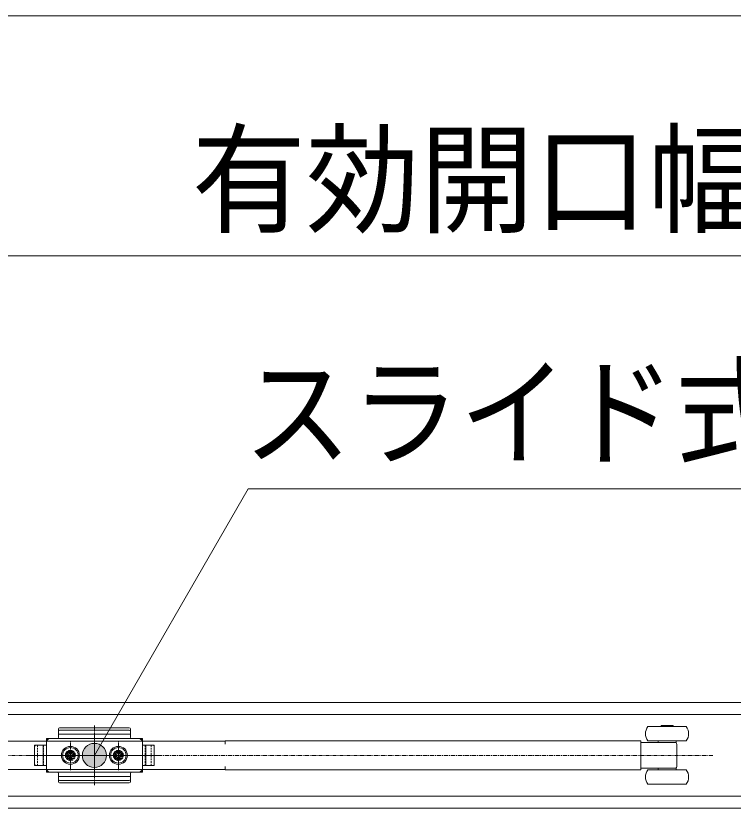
# Model space of a CAD drawing. Units: millimetres, scale not verified. Extents: x -6062 to 6062, y -3045 to 3045.
# Drawn here: x -3621.3 to -3322.1, y 1205.8 to 1536 of the extents above; entities that cross this region are included whole.
import ezdxf
from ezdxf.enums import TextEntityAlignment as Align

# ---------------------------------------------------------------- set-up
doc = ezdxf.new("R2010")
doc.units = ezdxf.units.MM
doc.header["$LTSCALE"] = 20
doc.linetypes.add('USER2', pattern=[2.91, 1.76, -0.4, 0.35, -0.4])
doc.linetypes.add('USER3', pattern=[1.11, 0.71, -0.4])
for name, color, linetype, lineweight in [('0-0_2寸法-1', 7, 'Continuous', 15), ('0-3_2寸法-3', 7, 'Continuous', 15), ('0-6_3一般', 7, 'Continuous', 15)]:
    doc.layers.add(name, color=color, linetype=linetype, lineweight=lineweight)
doc.styles.add('ＭＳ Ｐゴシック', font='')
doc.styles.get('ＭＳ Ｐゴシック').set_extended_font_data('MS PGothic')

# ---------------------------------------------------------------- blocks, each defined once
blk = doc.blocks.new('グループ-6')
at = {"layer": '0-6_3一般'}
for p, q in [((-6330, 24996.9), (-39110, 24996.9)), ((-36320, 24766.1), (-36320, 24776.7)), ((-36320, 24756.1), (-36320, 24766.1)), ((-36310, 24786.7), (-35730, 24786.7)), ((-36310, 24766.1), (-35730, 24766.1)), ((-35720, 24756.1), (-35720, 24776.7)), ((-31404, 24796.9), (-31358.8, 24796.9)), ((-31358.8, 24796.9), (-31084, 24796.9)), ((-31294, 24804.9), (-31194, 24804.9)), ((-31294, 24796.9), (-31294, 24804.9)), ((-31194, 24804.9), (-31194, 24796.9)), ((-36420, 24696.9), (-36420, 24416.9)), ((-36420, 24696.9), (-36330, 24696.9)), ((-36420, 24676.9), (-36400, 24696.9)), ((-35630, 24696.9), (-36410, 24696.9)), ((-36320, 24706.9), (-36320, 24756.1)), ((-36320, 24733.9), (-35720, 24733.9)), ((-35720, 24756.1), (-35720, 24706.9)), ((-35710, 24696.9), (-35620, 24696.9)), ((-35640, 24696.9), (-35620, 24676.9)), ((-35620, 24696.9), (-35620, 24641.9)), ((-35620, 24416.9), (-35620, 24696.9)), ((-36420, 24641.9), (-36518, 24641.9)), ((-36518, 24641.9), (-36518, 24471.9)), ((-36518, 24481.9), (-36518, 24631.9)), ((-36420, 24641.9), (-36508, 24641.9)), ((-36448, 24471.9), (-36448, 24641.9)), ((-36420, 24686.9), (-36420, 24641.9)), ((-36420, 24641.9), (-36420, 24471.9)), ((-35620, 24641.9), (-35620, 24686.9)), ((-35522, 24641.9), (-35620, 24641.9)), ((-35620, 24471.9), (-35620, 24641.9)), ((-35620, 24641.9), (-35532, 24641.9)), ((-35592, 24641.9), (-35592, 24471.9)), ((-35522, 24471.9), (-35522, 24641.9)), ((-35522, 24631.9), (-35522, 24481.9)), ((-34930, 24649.9), (-34930, 24676.9)), ((-34930, 24676.9), (-31484, 24676.9)), ((-31464, 24676.9), (-31484, 24676.9)), ((-31464, 24660.2), (-31464, 24676.9)), ((-31244, 24662.9), (-31464, 24662.9)), ((-31464, 24660.2), (-31464, 24642.9)), ((-31464, 24470.9), (-31464, 24642.9)), ((-31404, 24676.9), (-31358.8, 24676.9)), ((-31358.8, 24676.9), (-31084, 24676.9)), ((-31319, 24662.9), (-31319, 24676.9)), ((-31189.9, 24662.9), (-31244, 24662.9)), ((-31175.2, 24662.9), (-31189.9, 24662.9)), ((-31169, 24662.9), (-31175.2, 24662.9)), ((-31169, 24676.9), (-31169, 24662.9)), ((-31164, 24645.5), (-31164, 24645.3)), ((-31164, 24468.4), (-31164, 24645.3)), ((-35860.1, 24565.5), (-35840.5, 24566.6)), ((-35839.8, 24562.9), (-35860.1, 24565.5)), ((-35840.5, 24566.6), (-35833.2, 24570)), ((-35836.7, 24562.9), (-35840.5, 24566.6)), ((-35829.4, 24566.3), (-35836.7, 24562.9)), ((-35829.7, 24577.4), (-35833.2, 24570)), ((-35833.2, 24570), (-35829.4, 24566.3)), ((-35828.6, 24597.1), (-35829.7, 24577.4)), ((-35826, 24573.6), (-35829.7, 24577.4)), ((-35829.4, 24566.3), (-35826, 24573.6)), ((-35826.1, 24576.7), (-35828.6, 24597.1)), ((-35826, 24573.6), (-35826.1, 24576.7)), ((-35814, 24573.6), (-35810.3, 24577.4)), ((-35814, 24573.6), (-35813.9, 24576.7)), ((-35810.6, 24566.3), (-35814, 24573.6)), ((-35813.9, 24576.7), (-35811.4, 24597.1)), ((-35811.4, 24597.1), (-35810.3, 24577.4)), ((-35806.8, 24570), (-35810.6, 24566.3)), ((-35810.6, 24566.3), (-35803.3, 24562.9)), ((-35810.3, 24577.4), (-35806.8, 24570)), ((-35799.5, 24566.6), (-35806.8, 24570)), ((-35803.3, 24562.9), (-35799.5, 24566.6)), ((-35800.2, 24562.9), (-35779.9, 24565.5)), ((-35779.9, 24565.5), (-35799.5, 24566.6)), ((-36236.7, 24562.9), (-36239.8, 24562.9)), ((-36236.7, 24550.9), (-36239.8, 24550.8)), ((-36203.3, 24562.9), (-36200.2, 24562.9)), ((-36203.3, 24550.9), (-36200.2, 24550.8)), ((-35839.8, 24550.8), (-35860.1, 24548.3)), ((-35860.1, 24548.3), (-35840.5, 24547.2)), ((-35836.7, 24550.9), (-35840.5, 24547.2)), ((-35840.5, 24547.2), (-35833.2, 24543.7)), ((-35836.7, 24562.9), (-35839.8, 24562.9)), ((-35836.7, 24550.9), (-35839.8, 24550.8)), ((-35829.4, 24547.5), (-35836.7, 24550.9)), ((-35833.2, 24543.7), (-35829.4, 24547.5)), ((-35829.7, 24536.4), (-35833.2, 24543.7)), ((-35826, 24540.1), (-35829.7, 24536.4)), ((-35828.6, 24516.7), (-35829.7, 24536.4)), ((-35829.4, 24547.5), (-35826, 24540.1)), ((-35826.1, 24537.1), (-35828.6, 24516.7)), ((-35826, 24540.1), (-35826.1, 24537.1)), ((-35810.6, 24547.5), (-35814, 24540.1)), ((-35814, 24540.1), (-35813.9, 24537.1)), ((-35814, 24540.1), (-35810.3, 24536.4)), ((-35813.9, 24537.1), (-35811.4, 24516.7)), ((-35811.4, 24516.7), (-35810.3, 24536.4)), ((-35810.6, 24547.5), (-35803.3, 24550.9)), ((-35806.8, 24543.7), (-35810.6, 24547.5)), ((-35810.3, 24536.4), (-35806.8, 24543.7)), ((-35799.5, 24547.2), (-35806.8, 24543.7)), ((-35803.3, 24562.9), (-35800.2, 24562.9)), ((-35803.3, 24550.9), (-35800.2, 24550.8)), ((-35803.3, 24550.9), (-35799.5, 24547.2)), ((-35800.2, 24550.8), (-35779.9, 24548.3)), ((-35779.9, 24548.3), (-35799.5, 24547.2)), ((-37630, 24439.9), (-34950, 24439.9)), ((-36518, 24471.9), (-36420, 24471.9)), ((-36508, 24471.9), (-36420, 24471.9)), ((-36420, 24471.9), (-36420, 24426.9)), ((-36400, 24416.9), (-36420, 24436.9)), ((-35620, 24436.9), (-35640, 24416.9)), ((-35620, 24471.9), (-35522, 24471.9)), ((-35620, 24426.9), (-35620, 24471.9)), ((-35620, 24471.9), (-35620, 24416.9)), ((-35532, 24471.9), (-35620, 24471.9)), ((-34950, 24439.9), (-34930, 24439.9)), ((-31464, 24470.9), (-31464, 24453.6)), ((-31464, 24450.9), (-31244, 24450.9)), ((-31084, 24436.9), (-31404, 24436.9)), ((-31319, 24436.9), (-31319, 24450.9)), ((-31244, 24450.9), (-31189.9, 24450.9)), ((-31169, 24450.9), (-31169, 24436.9)), ((-31164, 24464.9), (-31164, 24465)), ((-36330, 24416.9), (-36420, 24416.9)), ((-36410, 24416.9), (-35630, 24416.9)), ((-36320, 24357.7), (-36320, 24406.9)), ((-35720, 24379.9), (-36320, 24379.9)), ((-35720, 24406.9), (-35720, 24357.7)), ((-35620, 24416.9), (-35710, 24416.9)), ((-36320, 24357.7), (-36320, 24347.7)), ((-36320, 24337.1), (-36320, 24347.7)), ((-35730, 24347.7), (-36310, 24347.7)), ((-35730, 24327.1), (-36310, 24327.1)), ((-35720, 24357.7), (-35720, 24347.7)), ((-35720, 24347.7), (-35720, 24337.1)), ((-31084, 24316.9), (-31404, 24316.9)), ((-6330, 24116.9), (-39110, 24116.9))]:
    blk.add_line(p, q, dxfattribs=at)
at = {"layer": '0-6_3一般', "linetype": 'USER2'}
for p, q in [((-36020, 24805.4), (-36020, 24309.2)), ((-36020, 24714.2), (-36020, 24393.1)), ((-36220, 24433.9), (-36220, 24678.3)), ((-36220, 24661.9), (-36220, 24451.9)), ((-35820, 24433.9), (-35820, 24678.3)), ((-35820, 24661.9), (-35820, 24451.9)), ((-35820, 24633.4), (-35820, 24481.5)), ((-36220, 24512.9), (-36220, 24600.9)), ((-35820, 24512.9), (-35820, 24600.9)), ((-38982, 24556.9), (-30862, 24556.9)), ((-35468.3, 24556.9), (-36566.3, 24556.9)), ((-36556.9, 24556.9), (-35458.9, 24556.9)), ((-36097, 24556.9), (-36345, 24556.9)), ((-36155, 24556.9), (-36325, 24556.9)), ((-36176, 24556.9), (-36264, 24556.9)), ((-36115, 24556.9), (-36135, 24556.9)), ((-35697, 24556.9), (-35945, 24556.9)), ((-35755, 24556.9), (-35925, 24556.9)), ((-35776, 24556.9), (-35864, 24556.9)), ((-35715, 24556.9), (-35735, 24556.9))]:
    blk.add_line(p, q, dxfattribs=at)
at = {"layer": '0-6_3一般', "linetype": 'USER3'}
for p, q in [((-36494, 24471.9), (-36494, 24641.9)), ((-36444, 24641.9), (-36444, 24471.9)), ((-35596, 24471.9), (-35596, 24641.9)), ((-35546, 24641.9), (-35546, 24471.9)), ((-36135, 24556.9), (-36155, 24556.9)), ((-35735, 24556.9), (-35755, 24556.9))]:
    blk.add_line(p, q, dxfattribs=at)
at = {"layer": '0-6_3一般'}
for points in [[(-38802, 24216.9), (-22878, 24216.9), (-22878, 24896.9), (-38802, 24896.9)], [(-36229.4, 24566.3), (-36236.7, 24562.9), (-36240.5, 24566.6), (-36233.2, 24570)], [(-36210.6, 24566.3), (-36214, 24573.6), (-36210.3, 24577.4), (-36206.8, 24570)], [(-36229.4, 24547.5), (-36226, 24540.1), (-36229.7, 24536.4), (-36233.2, 24543.7)], [(-36210.6, 24547.5), (-36203.3, 24550.9), (-36199.5, 24547.2), (-36206.8, 24543.7)]]:
    blk.add_lwpolyline(points, close=True, dxfattribs=at)
for points in [[(-34930, 24673.9), (-34950, 24673.9), (-37630, 24673.9), (-37650, 24673.9), (-37650, 24649.9), (-37650, 24463.9)], [(-31164, 24648.9), (-31164, 24649), (-31164, 24649), (-31164, 24649.1), (-31164, 24649.1), (-31164, 24649.2), (-31164, 24649.2), (-31164, 24649.2), (-31164, 24649.2), (-31164, 24649.2), (-31164, 24649.2), (-31164, 24649.2), (-31164, 24649.1), (-31164, 24649.1), (-31164, 24649), (-31164, 24648.9), (-31164, 24648.9), (-31164, 24648.8), (-31164, 24648.7), (-31164, 24648.5), (-31164, 24648.4), (-31164, 24648.3), (-31164, 24648.1), (-31164, 24648), (-31164, 24647.8), (-31164, 24647.7), (-31164, 24647.5), (-31164, 24647.4), (-31164, 24647.2), (-31164, 24647.1), (-31164, 24646.9), (-31164, 24646.7), (-31164, 24646.6), (-31164, 24646.4), (-31164, 24646.3), (-31164, 24646.1), (-31164, 24646), (-31164, 24645.8), (-31164, 24645.7), (-31164, 24645.5)], [(-36239.8, 24562.9), (-36260.1, 24565.5), (-36240.5, 24566.6)], [(-36229.4, 24566.3), (-36226, 24573.6), (-36229.7, 24577.4), (-36233.2, 24570)], [(-36226, 24573.6), (-36226.1, 24576.7), (-36228.6, 24597.1), (-36229.7, 24577.4)], [(-36214, 24573.6), (-36213.9, 24576.7), (-36211.4, 24597.1), (-36210.3, 24577.4)], [(-36210.6, 24566.3), (-36203.3, 24562.9), (-36199.5, 24566.6), (-36206.8, 24570)], [(-36200.2, 24562.9), (-36179.9, 24565.5), (-36199.5, 24566.6)], [(-36239.8, 24550.8), (-36260.1, 24548.3), (-36240.5, 24547.2)], [(-36229.4, 24547.5), (-36236.7, 24550.9), (-36240.5, 24547.2), (-36233.2, 24543.7)], [(-36226, 24540.1), (-36226.1, 24537.1), (-36228.6, 24516.7), (-36229.7, 24536.4)], [(-36210.6, 24547.5), (-36214, 24540.1), (-36210.3, 24536.4), (-36206.8, 24543.7)], [(-36214, 24540.1), (-36213.9, 24537.1), (-36211.4, 24516.7), (-36210.3, 24536.4)], [(-36200.2, 24550.8), (-36179.9, 24548.3), (-36199.5, 24547.2)], [(-31484, 24436.9), (-34930, 24436.9), (-34930, 24463.9)], [(-31484, 24436.9), (-31464, 24436.9), (-31464, 24453.6)], [(-31189.9, 24450.9), (-31175.2, 24450.9), (-31169, 24450.9)], [(-31164, 24468.4), (-31164, 24468.3), (-31164, 24468.1), (-31164, 24468), (-31164, 24467.8), (-31164, 24467.7), (-31164, 24467.5), (-31164, 24467.4), (-31164, 24467.2), (-31164, 24467.1), (-31164, 24466.9), (-31164, 24466.8), (-31164, 24466.6), (-31164, 24466.4), (-31164, 24466.3), (-31164, 24466.1), (-31164, 24466), (-31164, 24465.8), (-31164, 24465.7), (-31164, 24465.5), (-31164, 24465.4), (-31164, 24465.3), (-31164, 24465.2), (-31164, 24465.1), (-31164, 24465), (-31164, 24464.9), (-31164, 24464.8), (-31164, 24464.8), (-31164, 24464.7), (-31164, 24464.7), (-31164, 24464.7), (-31164, 24464.6), (-31164, 24464.6), (-31164, 24464.6), (-31164, 24464.7), (-31164, 24464.7), (-31164, 24464.7), (-31164, 24464.8), (-31164, 24464.8), (-31164, 24464.9)]]:
    blk.add_lwpolyline(points, dxfattribs=at)
for centre, radius in [((-36220, 24556.9), 75), ((-35820, 24556.9), 75), ((-36220, 24556.9), 65), ((-35820, 24556.9), 65)]:
    blk.add_circle(centre, radius, dxfattribs=at)
at = {"layer": '0-6_3一般', "linetype": 'USER3'}
for centre, radius in [((-36220, 24556.9), 42), ((-36220, 24556.9), 40), ((-36220, 24556.9), 40), ((-36220, 24556.9), 32.4), ((-36220, 24556.9), 30), ((-35820, 24556.9), 42), ((-35820, 24556.9), 40), ((-35820, 24556.9), 40), ((-35820, 24556.9), 32.4), ((-35820, 24556.9), 30)]:
    blk.add_circle(centre, radius, dxfattribs=at)
at = {"layer": '0-6_3一般'}
for centre, radius, start, end in [((-36310, 24776.7), 10, 90, 180), ((-36310, 24756.1), 10, 90, 180), ((-35730, 24776.7), 10, 0, 90), ((-35730, 24756.1), 10, 0, 90), ((-31324, 24736.9), 100, 143.1301, 216.8699), ((-31164, 24736.9), 100, 323.1301, 36.8699), ((-36410, 24686.9), 10, 90, 180), ((-36330, 24706.9), 10, 270, 0), ((-35710, 24706.9), 10, 180, 270), ((-35630, 24686.9), 10, 0, 90), ((-36508, 24631.9), 10, 90, 180), ((-35532, 24631.9), 10, 0, 90), ((-31184, 24649.6), 20, 359.74972, 42.54335), ((-36215, 24556.9), 46, 169.19486, 180), ((-36220, 24551.9), 46, 79.19486, 100.80514), ((-36220, 24556.9), 20.7, 72.98773, 107.01227), ((-36225, 24556.9), 46, 0, 10.80514), ((-35815, 24556.9), 46, 169.19486, 180), ((-35820, 24551.9), 46, 79.19486, 100.80514), ((-35820, 24556.9), 20.7, 72.98773, 107.01227), ((-35825, 24556.9), 46, 0, 10.80514), ((-36215, 24556.9), 46, 180, 190.80514), ((-36220, 24556.9), 20.7, 162.98773, 197.01227), ((-36220, 24561.8), 46, 259.19486, 280.80514), ((-36220, 24556.9), 20.7, 252.98773, 287.01227), ((-36220, 24556.9), 20.7, 342.98773, 17.01227), ((-36225, 24556.9), 46, 349.19486, 0), ((-35815, 24556.9), 46, 180, 190.80514), ((-35820, 24556.9), 20.7, 162.98773, 197.01227), ((-35820, 24561.8), 46, 259.19486, 280.80514), ((-35820, 24556.9), 20.7, 252.98773, 287.01227), ((-35820, 24556.9), 20.7, 342.98773, 17.01227), ((-35825, 24556.9), 46, 349.19486, 0), ((-36508, 24481.9), 10, 180, 270), ((-35532, 24481.9), 10, 270, 0), ((-31324, 24376.9), 100, 143.1301, 216.8699), ((-31184, 24464.2), 20, 315.93951, 0.24905), ((-31164, 24376.9), 100, 323.1301, 36.8699), ((-36410, 24426.9), 10, 180, 270), ((-36330, 24406.9), 10, 0, 90), ((-35710, 24406.9), 10, 90, 180), ((-35630, 24426.9), 10, 270, 0), ((-36310, 24357.7), 10, 180, 270), ((-36310, 24337.1), 10, 180, 270), ((-35730, 24357.7), 10, 270, 0), ((-35730, 24337.1), 10, 270, 0)]:
    blk.add_arc(centre, radius, start, end, dxfattribs=at)

msp = doc.modelspace()

# ---------------------------------------------------------------- hatches: boundary and pattern name
at = {"layer": '0-3_2寸法-3'}
msp.add_hatch(color=256, dxfattribs=at).paths.add_polyline_path([(-3583.49, 1227.84, 1), (-3593.51, 1227.84, 1)])

# ---------------------------------------------------------------- linework, layer by layer
at = {"layer": '0-0_2寸法-1'}
for p, q in [((-2116.21, 1536), (-3730.79, 1536)), ((-3730.79, 1436), (-2944.21, 1436))]:
    msp.add_line(p, q, dxfattribs=at)
at = {"layer": '0-3_2寸法-3'}
msp.add_lwpolyline([(-3588.5, 1227.84), (-3524.41, 1338.84), (-3117.53, 1338.84)], dxfattribs=at)
msp.add_circle((-3588.5, 1227.84), 5.01, dxfattribs=at)

# ---------------------------------------------------------------- block references
at = {"layer": '0-6_3一般', "xscale": 0.05, "yscale": 0.05}
msp.add_blockref('グループ-6', (-1787.5, 0), dxfattribs=at)

# ---------------------------------------------------------------- texts
at = {"layer": '0-0_2寸法-1', "style": 'ＭＳ Ｐゴシック', "width": 0.95}
msp.add_text('有効開口幅\u3000DW-16', height=36.69, dxfattribs=at).set_placement((-3547.88, 1438.45), align=Align.BOTTOM_LEFT)
at = {"layer": '0-3_2寸法-3', "style": 'ＭＳ Ｐゴシック', "width": 0.9}
msp.add_text('スライド式受け金具', height=36.69, dxfattribs=at).set_placement((-3526.34, 1341.39), align=Align.BOTTOM_LEFT)

doc.saveas('drawing.dxf')
